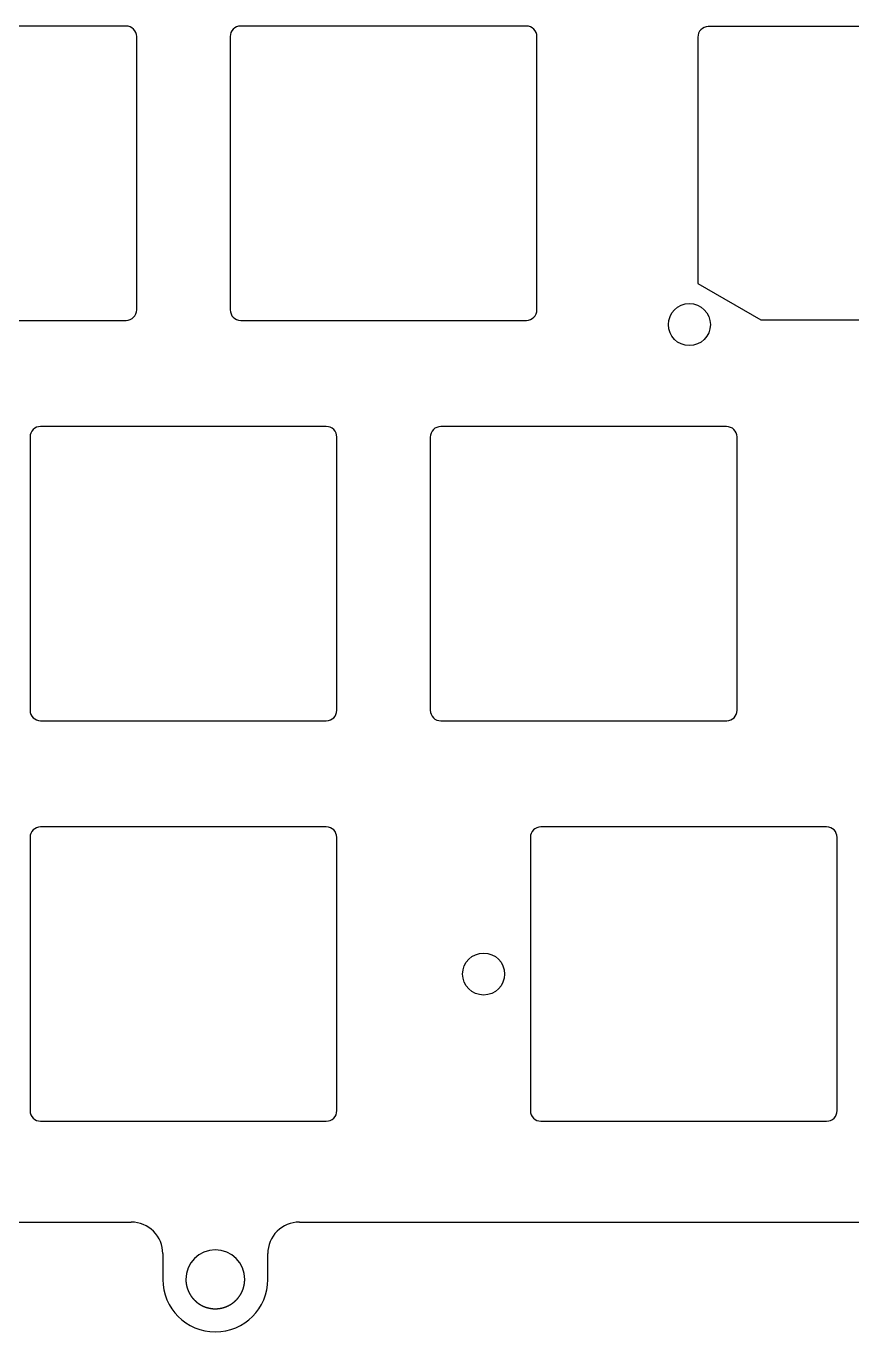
# Model space of a CAD drawing. Header units: millimetres. Extents: x -10 to 277, y -93 to 22.
# Drawn here: x 206.8 to 246.1, y -93.2 to -31.1 of the extents above; entities that cross this region are included whole.
import ezdxf

# ---------------------------------------------------------------- set-up
doc = ezdxf.new("R2010")
doc.units = ezdxf.units.MM
doc.layers.get('0').update_dxf_attribs({"linetype": 'CONTINUOUS'})
doc.layers.add('BLACK', color=7, linetype='CONTINUOUS')
doc.layers.add('Edge.Cuts', color=53, linetype='CONTINUOUS', true_color=0xc8a339)

msp = doc.modelspace()

# ---------------------------------------------------------------- linework, layer by layer
msp.add_lwpolyline([(238.79375, -31.625), (238.79375, -43.343), (241.79375, -45.075), (267.79375, -45.075), (270.79375, -43.343), (270.79375, -31.625, 0.414213562), (270.29375, -31.125), (239.29375, -31.125, 0.414212391)], format="xyb", close=True)
msp.add_circle((238.39375, -45.3), 1)
at = {"layer": 'BLACK', "linetype": 'Continuous'}
for p, q in [((240.162412, -50.152051), (226.5625, -50.152051)), ((226.0625, -50.652003), (226.0625, -63.652051)), ((240.6625, -63.651903), (240.6625, -50.644041)), ((226.562512, -64.152051), (240.168657, -64.152051))]:
    msp.add_line(p, q, dxfattribs=at)
at = {"layer": 'BLACK'}
for centre, radius, start, end in [((226.562412, -50.652003), 0.499912, 89.98991497, 180), ((240.162412, -50.652203), 0.500152, 0.9350487, 90), ((226.562512, -63.652103), 0.499948, 179.99404138, 270), ((240.162312, -63.651903), 0.500188, 270.7268293, 0)]:
    msp.add_arc(centre, radius, start, end, dxfattribs=at)
at = {"layer": 'Edge.Cuts', "linetype": 'CONTINUOUS'}
for p, q in [((211.5875, -31.1), (197.9875, -31.1)), ((212.0875, -44.6), (212.0875, -31.6)), ((216.5375, -31.6), (216.5375, -44.6)), ((230.6375, -31.1), (217.0375, -31.1)), ((231.1375, -44.6), (231.1375, -31.6)), ((197.9875, -45.1), (211.5875, -45.1)), ((217.0375, -45.1), (230.6375, -45.1)), ((221.1125, -50.15), (207.5125, -50.15)), ((207.0125, -50.65), (207.0125, -63.65)), ((221.6125, -63.65), (221.6125, -50.65)), ((207.5125, -64.15), (221.1125, -64.15)), ((54.8705, -88), (211.8295, -88)), ((219.8295, -88), (270.6, -88)), ((213.3295, -89.5), (213.3295, -90.725023)), ((218.3295, -90.725023), (218.3295, -89.5)), ((214.4295, -90.725023), (214.42951, -90.730399)), ((214.42951, -90.730399), (214.42954, -90.735796)), ((214.42954, -90.735796), (214.429591, -90.741159)), ((214.429591, -90.741159), (214.429661, -90.746542)), ((214.429661, -90.746542), (214.429752, -90.751893)), ((214.429752, -90.751893), (214.429863, -90.757263)), ((214.429863, -90.757263), (214.429993, -90.762601)), ((214.429993, -90.762601), (214.430145, -90.76796)), ((214.430145, -90.76796), (214.430315, -90.773287)), ((214.430315, -90.773287), (214.430506, -90.778633)), ((214.430506, -90.778633), (214.430717, -90.78395)), ((214.430717, -90.78395), (214.430948, -90.789285)), ((214.430948, -90.789285), (214.431198, -90.794592)), ((214.431198, -90.794592), (214.43147, -90.799917)), ((214.43147, -90.799917), (214.43176, -90.805214)), ((214.43176, -90.805214), (214.432071, -90.810528)), ((214.432071, -90.810528), (214.432401, -90.815816)), ((214.432401, -90.815816), (214.432752, -90.821121)), ((214.432752, -90.821121), (214.433122, -90.8264)), ((214.433122, -90.8264), (214.433513, -90.831696)), ((214.433513, -90.831696), (214.433922, -90.836967)), ((214.433922, -90.836967), (214.434353, -90.842254)), ((214.434353, -90.842254), (214.434802, -90.847517)), ((214.434802, -90.847517), (214.435273, -90.852796)), ((214.435273, -90.852796), (214.435762, -90.858052)), ((214.435762, -90.858052), (214.436272, -90.863323)), ((214.436272, -90.863323), (214.436801, -90.868571)), ((214.436801, -90.868571), (214.437351, -90.873834)), ((214.437351, -90.873834), (214.437919, -90.879076)), ((214.437919, -90.879076), (214.43851, -90.884332)), ((214.43851, -90.884332), (214.439117, -90.889566)), ((214.439117, -90.889566), (214.439747, -90.894816)), ((214.439747, -90.894816), (214.440395, -90.900044)), ((214.440395, -90.900044), (214.441065, -90.905287)), ((214.441065, -90.905287), (214.441752, -90.910509)), ((214.441752, -90.910509), (214.442462, -90.915746)), ((214.442462, -90.915746), (214.443189, -90.920962)), ((214.443189, -90.920962), (214.443939, -90.926192)), ((214.443939, -90.926192), (214.444706, -90.931403)), ((214.444706, -90.931403), (214.445495, -90.936628)), ((214.445495, -90.936628), (214.446302, -90.941834)), ((214.446302, -90.941834), (214.447131, -90.947053)), ((214.447131, -90.947053), (214.447978, -90.952253)), ((214.447978, -90.952253), (214.448848, -90.957467)), ((214.448848, -90.957467), (214.449734, -90.962663)), ((214.449734, -90.962663), (214.450644, -90.967872)), ((214.450644, -90.967872), (214.45157, -90.973063)), ((214.45157, -90.973063), (214.45252, -90.978267)), ((214.45252, -90.978267), (214.453486, -90.983454)), ((214.453486, -90.983454), (214.454476, -90.988653)), ((214.454476, -90.988653), (214.455483, -90.993836)), ((214.455483, -90.993836), (214.456512, -90.99903)), ((214.456512, -90.99903), (214.457559, -91.004209)), ((214.457559, -91.004209), (214.458629, -91.0094)), ((214.458629, -91.0094), (214.459716, -91.014575)), ((214.459716, -91.014575), (214.460827, -91.019761)), ((214.460827, -91.019761), (214.461954, -91.024933)), ((214.461954, -91.024933), (214.463105, -91.030115)), ((214.463105, -91.030115), (214.464272, -91.035283)), ((214.464272, -91.035283), (214.465463, -91.040462)), ((214.465463, -91.040462), (214.466672, -91.045627)), ((214.466672, -91.045627), (214.467903, -91.050802)), ((214.467903, -91.050802), (214.469152, -91.055964)), ((214.469152, -91.055964), (214.470424, -91.061136)), ((214.470424, -91.061136), (214.471714, -91.066295)), ((214.471714, -91.066295), (214.473026, -91.071464)), ((214.473026, -91.071464), (214.474357, -91.076619)), ((214.474357, -91.076619), (214.47571, -91.081786)), ((214.47571, -91.081786), (214.477081, -91.086939)), ((214.477081, -91.086939), (214.478476, -91.092102)), ((214.478476, -91.092102), (214.479887, -91.097253)), ((214.479887, -91.097253), (214.481323, -91.102413)), ((214.481323, -91.102413), (214.482776, -91.107562)), ((214.482776, -91.107562), (214.484252, -91.11272)), ((214.484252, -91.11272), (214.4855, -91.117023)), ((214.4855, -91.117023), (214.486993, -91.122108)), ((214.486993, -91.122108), (214.488511, -91.127202)), ((214.488511, -91.127202), (214.490043, -91.132277)), ((214.490043, -91.132277), (214.4916, -91.137361)), ((214.4916, -91.137361), (214.493171, -91.142425)), ((214.493171, -91.142425), (214.494766, -91.147498)), ((214.494766, -91.147498), (214.496376, -91.152551)), ((214.496376, -91.152551), (214.498009, -91.157613)), ((214.498009, -91.157613), (214.499657, -91.162654)), ((214.499657, -91.162654), (214.501329, -91.167703)), ((214.501329, -91.167703), (214.503016, -91.172732)), ((214.503016, -91.172732), (214.504726, -91.177769)), ((214.504726, -91.177769), (214.506451, -91.182785)), ((214.506451, -91.182785), (214.508199, -91.187808)), ((214.508199, -91.187808), (214.509961, -91.192811)), ((214.509961, -91.192811), (214.511748, -91.197821)), ((214.511748, -91.197821), (214.513548, -91.20281)), ((214.513548, -91.20281), (214.515372, -91.207805)), ((214.515372, -91.207805), (214.517209, -91.21278)), ((214.517209, -91.21278), (214.519071, -91.217761)), ((214.519071, -91.217761), (214.520946, -91.222722)), ((214.520946, -91.222722), (214.522845, -91.227688)), ((214.522845, -91.227688), (214.524757, -91.232633)), ((214.524757, -91.232633), (214.526693, -91.237584)), ((214.526693, -91.237584), (214.528643, -91.242514)), ((214.528643, -91.242514), (214.530616, -91.247449)), ((214.530616, -91.247449), (214.532603, -91.252363)), ((214.532603, -91.252363), (214.534613, -91.257282)), ((214.534613, -91.257282), (214.536636, -91.262181)), ((214.536636, -91.262181), (214.538683, -91.267083)), ((214.538683, -91.267083), (214.540743, -91.271965)), ((214.540743, -91.271965), (214.542827, -91.276851)), ((214.542827, -91.276851), (214.544923, -91.281717)), ((214.544923, -91.281717), (214.547043, -91.286586)), ((214.547043, -91.286586), (214.549176, -91.291434)), ((214.549176, -91.291434), (214.551333, -91.296286)), ((214.551333, -91.296286), (214.553502, -91.301117)), ((214.553502, -91.301117), (214.555695, -91.305951)), ((214.555695, -91.305951), (214.5579, -91.310765)), ((214.5579, -91.310765), (214.560129, -91.315581)), ((214.560129, -91.315581), (214.562371, -91.320377)), ((214.562371, -91.320377), (214.564635, -91.325176)), ((217.091715, -91.33073), (217.096242, -91.321201)), ((217.096242, -91.321201), (217.100697, -91.311638)), ((217.100697, -91.311638), (217.105081, -91.30204)), ((217.105081, -91.30204), (217.109392, -91.292407)), ((217.109392, -91.292407), (217.113632, -91.282741)), ((217.113632, -91.282741), (217.117799, -91.273042)), ((217.117799, -91.273042), (217.121894, -91.26331)), ((217.121894, -91.26331), (217.125915, -91.253546)), ((217.125915, -91.253546), (217.129864, -91.243751)), ((217.129864, -91.243751), (217.133739, -91.233925)), ((217.133739, -91.233925), (217.13754, -91.22407)), ((217.13754, -91.22407), (217.141268, -91.214185)), ((217.141268, -91.214185), (217.144921, -91.204271)), ((217.144921, -91.204271), (217.148499, -91.19433)), ((217.148499, -91.19433), (217.152002, -91.184362)), ((217.152002, -91.184362), (217.15543, -91.174369)), ((217.15543, -91.174369), (217.158783, -91.16435)), ((217.158783, -91.16435), (217.16206, -91.154307)), ((217.16206, -91.154307), (217.16526, -91.144242)), ((217.16526, -91.144242), (217.168384, -91.134155)), ((217.168384, -91.134155), (217.171431, -91.124047)), ((217.171431, -91.124047), (217.1735, -91.117023)), ((217.1735, -91.117023), (217.176451, -91.106762)), ((217.176451, -91.106762), (217.179321, -91.096496)), ((217.179321, -91.096496), (217.182109, -91.086227)), ((217.182109, -91.086227), (217.184816, -91.075954)), ((217.184816, -91.075954), (217.187442, -91.065676)), ((217.187442, -91.065676), (217.189987, -91.055393)), ((217.189987, -91.055393), (217.192451, -91.045105)), ((217.192451, -91.045105), (217.194835, -91.034811)), ((217.194835, -91.034811), (217.197138, -91.024512)), ((217.197138, -91.024512), (217.199361, -91.014206)), ((217.199361, -91.014206), (217.201505, -91.003894)), ((217.201505, -91.003894), (217.203568, -90.993576)), ((217.203568, -90.993576), (217.205552, -90.98325)), ((217.205552, -90.98325), (217.207456, -90.972917)), ((217.207456, -90.972917), (217.20928, -90.962576)), ((217.20928, -90.962576), (217.211026, -90.952227)), ((217.211026, -90.952227), (217.212692, -90.941869)), ((217.212692, -90.941869), (217.214279, -90.931503)), ((217.214279, -90.931503), (217.215787, -90.921127)), ((217.215787, -90.921127), (217.217216, -90.910741)), ((217.217216, -90.910741), (217.218567, -90.900345)), ((217.218567, -90.900345), (217.219838, -90.889938)), ((217.219838, -90.889938), (217.221031, -90.879519)), ((217.221031, -90.879519), (217.222146, -90.869089)), ((217.222146, -90.869089), (217.223181, -90.858647)), ((217.223181, -90.858647), (217.224139, -90.848191)), ((217.224139, -90.848191), (217.225017, -90.837722)), ((217.225017, -90.837722), (217.225817, -90.827239)), ((217.225817, -90.827239), (217.226539, -90.816741)), ((217.226539, -90.816741), (217.227182, -90.806228)), ((217.227182, -90.806228), (217.227747, -90.795698)), ((217.227747, -90.795698), (217.228233, -90.785151)), ((217.228233, -90.785151), (217.22864, -90.774586)), ((217.22864, -90.774586), (217.228969, -90.764002)), ((217.228969, -90.764002), (217.229219, -90.753399)), ((217.229219, -90.753399), (217.22939, -90.742774)), ((217.22939, -90.742774), (217.229482, -90.732127)), ((217.229482, -90.732127), (217.2295, -90.725023)), ((214.564635, -91.325176), (214.566913, -91.329954)), ((214.566913, -91.329954), (214.569214, -91.334734)), ((214.569214, -91.334734), (214.571527, -91.339494)), ((214.571527, -91.339494), (214.573863, -91.344255)), ((214.573863, -91.344255), (214.576212, -91.348997)), ((214.576212, -91.348997), (214.578584, -91.35374)), ((214.578584, -91.35374), (214.580969, -91.358463)), ((214.580969, -91.358463), (214.583376, -91.363187)), ((214.583376, -91.363187), (214.585796, -91.367891)), ((214.585796, -91.367891), (214.58824, -91.372596)), ((214.58824, -91.372596), (214.590695, -91.377281)), ((214.590695, -91.377281), (214.593173, -91.381968)), ((214.593173, -91.381968), (214.595664, -91.386634)), ((214.595664, -91.386634), (214.598178, -91.3913)), ((214.598178, -91.3913), (214.600704, -91.395947)), ((214.600704, -91.395947), (214.603253, -91.400594)), ((214.603253, -91.400594), (214.605813, -91.405221)), ((214.605813, -91.405221), (214.608398, -91.409849)), ((214.608398, -91.409849), (214.610993, -91.414457)), ((214.610993, -91.414457), (214.613612, -91.419064)), ((214.613612, -91.419064), (214.616243, -91.423652)), ((214.616243, -91.423652), (214.618897, -91.42824)), ((214.618897, -91.42824), (214.621563, -91.432808)), ((214.621563, -91.432808), (214.624252, -91.437376)), ((214.624252, -91.437376), (214.626952, -91.441924)), ((214.626952, -91.441924), (214.629676, -91.446471)), ((214.629676, -91.446471), (214.632411, -91.451)), ((214.632411, -91.451), (214.63517, -91.455527)), ((214.63517, -91.455527), (214.63794, -91.460035)), ((214.63794, -91.460035), (214.640733, -91.464541)), ((214.640733, -91.464541), (214.643537, -91.469029)), ((214.643537, -91.469029), (214.646365, -91.473515)), ((214.646365, -91.473515), (214.649204, -91.477983)), ((214.649204, -91.477983), (214.652066, -91.482448)), ((214.652066, -91.482448), (214.65494, -91.486895)), ((214.65494, -91.486895), (214.657836, -91.49134)), ((214.657836, -91.49134), (214.660744, -91.495766)), ((214.660744, -91.495766), (214.663675, -91.50019)), ((214.663675, -91.50019), (214.666618, -91.504596)), ((214.666618, -91.504596), (214.669583, -91.508999)), ((214.669583, -91.508999), (214.67256, -91.513384)), ((214.67256, -91.513384), (214.67556, -91.517766)), ((214.67556, -91.517766), (214.678572, -91.52213)), ((214.678572, -91.52213), (214.681606, -91.526492)), ((214.681606, -91.526492), (214.684651, -91.530835)), ((214.684651, -91.530835), (214.68772, -91.535175)), ((214.68772, -91.535175), (214.6908, -91.539497)), ((214.6908, -91.539497), (214.693902, -91.543816)), ((214.693902, -91.543816), (214.697017, -91.548117)), ((214.697017, -91.548117), (214.700154, -91.552416)), ((214.700154, -91.552416), (214.703302, -91.556695)), ((214.703302, -91.556695), (214.706473, -91.560972)), ((214.706473, -91.560972), (214.7095, -91.565023)), ((214.7095, -91.565023), (214.712627, -91.569176)), ((214.712627, -91.569176), (214.715777, -91.573326)), ((214.715777, -91.573326), (214.718944, -91.577464)), ((214.718944, -91.577464), (214.722133, -91.581599)), ((214.722133, -91.581599), (214.725338, -91.585723)), ((214.725338, -91.585723), (214.728566, -91.589842)), ((214.728566, -91.589842), (214.73181, -91.593949)), ((214.73181, -91.593949), (214.735075, -91.598052)), ((214.735075, -91.598052), (214.738357, -91.602142)), ((214.738357, -91.602142), (214.74166, -91.606228)), ((214.74166, -91.606228), (214.744979, -91.610301)), ((214.744979, -91.610301), (214.74832, -91.614368)), ((214.74832, -91.614368), (214.751675, -91.618423)), ((214.751675, -91.618423), (214.755052, -91.622472)), ((214.755052, -91.622472), (214.758443, -91.626507)), ((214.758443, -91.626507), (214.761856, -91.630536)), ((214.761856, -91.630536), (214.765283, -91.634551)), ((214.765283, -91.634551), (214.768732, -91.63856)), ((214.768732, -91.63856), (214.772194, -91.642554)), ((214.772194, -91.642554), (214.775677, -91.646543)), ((214.775677, -91.646543), (214.779174, -91.650516)), ((214.779174, -91.650516), (214.782692, -91.654482)), ((214.782692, -91.654482), (214.786222, -91.658433)), ((214.786222, -91.658433), (214.789774, -91.662377)), ((214.789774, -91.662377), (214.793338, -91.666305)), ((214.793338, -91.666305), (214.796923, -91.670227)), ((214.796923, -91.670227), (214.80052, -91.674131)), ((214.80052, -91.674131), (214.804138, -91.678029)), ((214.804138, -91.678029), (214.807767, -91.68191)), ((214.807767, -91.68191), (214.811417, -91.685783)), ((214.811417, -91.685783), (214.815078, -91.68964)), ((214.815078, -91.68964), (214.81876, -91.693488)), ((214.81876, -91.693488), (214.822453, -91.697319)), ((214.822453, -91.697319), (214.826166, -91.701142)), ((214.826166, -91.701142), (214.829889, -91.704948)), ((214.829889, -91.704948), (214.833633, -91.708745)), ((214.833633, -91.708745), (214.837387, -91.712524)), ((214.837387, -91.712524), (214.841161, -91.716295)), ((214.841161, -91.716295), (214.844945, -91.720047)), ((214.844945, -91.720047), (214.848748, -91.72379)), ((214.848748, -91.72379), (214.852562, -91.727515)), ((214.852562, -91.727515), (214.856395, -91.731232)), ((214.856395, -91.731232), (214.860237, -91.734929)), ((214.860237, -91.734929), (214.864098, -91.738617)), ((214.864098, -91.738617), (214.867969, -91.742286)), ((214.867969, -91.742286), (214.871859, -91.745945)), ((214.871859, -91.745945), (214.875757, -91.749585)), ((214.875757, -91.749585), (214.879675, -91.753216)), ((214.879675, -91.753216), (214.883601, -91.756827)), ((214.883601, -91.756827), (214.887546, -91.760428)), ((214.887546, -91.760428), (214.891499, -91.76401)), ((214.891499, -91.76401), (214.895471, -91.767581)), ((214.895471, -91.767581), (214.899451, -91.771132)), ((214.899451, -91.771132), (214.903449, -91.774674)), ((214.903449, -91.774674), (214.907455, -91.778194)), ((214.907455, -91.778194), (214.911479, -91.781705)), ((214.911479, -91.781705), (214.915511, -91.785195)), ((214.915511, -91.785195), (214.91956, -91.788675)), ((214.91956, -91.788675), (214.923617, -91.792134)), ((214.923617, -91.792134), (214.927692, -91.795582)), ((214.927692, -91.795582), (214.931773, -91.799009)), ((214.931773, -91.799009), (214.935873, -91.802426)), ((214.935873, -91.802426), (214.939979, -91.805822)), ((214.939979, -91.805822), (214.944103, -91.809206)), ((214.944103, -91.809206), (214.948233, -91.81257)), ((214.948233, -91.81257), (214.95238, -91.815922)), ((214.95238, -91.815922), (214.956534, -91.819253)), ((214.956534, -91.819253), (214.960705, -91.822572)), ((214.960705, -91.822572), (214.964882, -91.82587)), ((214.964882, -91.82587), (214.969076, -91.829157)), ((214.969076, -91.829157), (214.973275, -91.832422)), ((214.973275, -91.832422), (214.977492, -91.835675)), ((214.977492, -91.835675), (214.981714, -91.838907)), ((214.981714, -91.838907), (214.985953, -91.842127)), ((214.985953, -91.842127), (214.990197, -91.845325)), ((214.990197, -91.845325), (214.994458, -91.848511)), ((214.994458, -91.848511), (214.998724, -91.851676)), ((214.998724, -91.851676), (215.003007, -91.854828)), ((215.003007, -91.854828), (215.007293, -91.857958)), ((215.007293, -91.857958), (215.011597, -91.861076)), ((215.011597, -91.861076), (215.015905, -91.864172)), ((215.015905, -91.864172), (215.02023, -91.867255)), ((215.02023, -91.867255), (215.024558, -91.870317)), ((215.024558, -91.870317), (215.028904, -91.873365)), ((215.028904, -91.873365), (215.033252, -91.876392)), ((215.033252, -91.876392), (215.037618, -91.879406)), ((215.037618, -91.879406), (215.041986, -91.882398)), ((215.041986, -91.882398), (215.046372, -91.885376)), ((215.046372, -91.885376), (215.05076, -91.888333)), ((215.05076, -91.888333), (215.055165, -91.891277)), ((215.055165, -91.891277), (215.059572, -91.894198)), ((215.059572, -91.894198), (215.063996, -91.897106)), ((215.063996, -91.897106), (215.068423, -91.899992)), ((215.068423, -91.899992), (215.072866, -91.902864)), ((215.072866, -91.902864), (215.077311, -91.905715)), ((215.077311, -91.905715), (215.081773, -91.908551)), ((215.081773, -91.908551), (215.086237, -91.911366)), ((215.086237, -91.911366), (215.090716, -91.914166)), ((215.090716, -91.914166), (215.095199, -91.916945)), ((215.095199, -91.916945), (215.099696, -91.91971)), ((215.099696, -91.91971), (215.104196, -91.922452)), ((215.104196, -91.922452), (215.108712, -91.92518)), ((215.108712, -91.92518), (215.113229, -91.927887)), ((215.113229, -91.927887), (215.117762, -91.930579)), ((215.117762, -91.930579), (215.122297, -91.933249)), ((215.122297, -91.933249), (215.126847, -91.935905)), ((215.126847, -91.935905), (215.131399, -91.938538)), ((215.131399, -91.938538), (215.135966, -91.941157)), ((215.135966, -91.941157), (215.140535, -91.943754)), ((215.140535, -91.943754), (215.145119, -91.946337)), ((216.515877, -91.945215), (216.524995, -91.940035)), ((216.524995, -91.940035), (216.534081, -91.934782)), ((216.534081, -91.934782), (216.543132, -91.929456)), ((216.543132, -91.929456), (216.552149, -91.924059)), ((216.552149, -91.924059), (216.561131, -91.918589)), ((216.561131, -91.918589), (216.570077, -91.913048)), ((216.570077, -91.913048), (216.578987, -91.907435)), ((216.578987, -91.907435), (216.587861, -91.901751)), ((216.587861, -91.901751), (216.596697, -91.895996)), ((216.596697, -91.895996), (216.605495, -91.89017)), ((216.605495, -91.89017), (216.614255, -91.884274)), ((216.614255, -91.884274), (216.622976, -91.878308)), ((216.622976, -91.878308), (216.631657, -91.872273)), ((216.631657, -91.872273), (216.640297, -91.866169)), ((216.640297, -91.866169), (216.648897, -91.859996)), ((216.648897, -91.859996), (216.657455, -91.853754)), ((216.657455, -91.853754), (216.665971, -91.847445)), ((216.665971, -91.847445), (216.674444, -91.841068)), ((216.674444, -91.841068), (216.682873, -91.834625)), ((216.682873, -91.834625), (216.691257, -91.828115)), ((216.691257, -91.828115), (216.699597, -91.821539)), ((216.699597, -91.821539), (216.70789, -91.814898)), ((216.70789, -91.814898), (216.716136, -91.808192)), ((216.716136, -91.808192), (216.724335, -91.801422)), ((216.724335, -91.801422), (216.732485, -91.794588)), ((216.732485, -91.794588), (216.740587, -91.787692)), ((216.740587, -91.787692), (216.748638, -91.780733)), ((216.748638, -91.780733), (216.756638, -91.773713)), ((216.756638, -91.773713), (216.764586, -91.766633)), ((216.764586, -91.766633), (216.772482, -91.759492)), ((216.772482, -91.759492), (216.780325, -91.752292)), ((216.780325, -91.752292), (216.788112, -91.745034)), ((216.788112, -91.745034), (216.795845, -91.737718)), ((216.795845, -91.737718), (216.803521, -91.730346)), ((216.803521, -91.730346), (216.81114, -91.722918)), ((216.81114, -91.722918), (216.818701, -91.715436)), ((216.818701, -91.715436), (216.826202, -91.7079)), ((216.826202, -91.7079), (216.833644, -91.700311)), ((216.833644, -91.700311), (216.841024, -91.692671)), ((216.841024, -91.692671), (216.848342, -91.68498)), ((216.848342, -91.68498), (216.855597, -91.67724)), ((216.855597, -91.67724), (216.862788, -91.669451)), ((216.862788, -91.669451), (216.869914, -91.661616)), ((216.869914, -91.661616), (216.876973, -91.653735)), ((216.876973, -91.653735), (216.883965, -91.645809)), ((216.883965, -91.645809), (216.890889, -91.637841)), ((216.890889, -91.637841), (216.897743, -91.62983)), ((216.897743, -91.62983), (216.904527, -91.62178)), ((216.904527, -91.62178), (216.911239, -91.61369)), ((216.911239, -91.61369), (216.917879, -91.605563)), ((216.917879, -91.605563), (216.924445, -91.5974)), ((216.924445, -91.5974), (216.930936, -91.589203)), ((216.930936, -91.589203), (216.937352, -91.580973)), ((216.937352, -91.580973), (216.943691, -91.572711)), ((216.943691, -91.572711), (216.9495, -91.565023)), ((216.9495, -91.565023), (216.95583, -91.556516)), ((216.95583, -91.556516), (216.962092, -91.547968)), ((216.962092, -91.547968), (216.968286, -91.539377)), ((216.968286, -91.539377), (216.974411, -91.530746)), ((216.974411, -91.530746), (216.980468, -91.522073)), ((216.980468, -91.522073), (216.986457, -91.513359)), ((216.986457, -91.513359), (216.992377, -91.504603)), ((216.992377, -91.504603), (216.998228, -91.495807)), ((216.998228, -91.495807), (217.004011, -91.486971)), ((217.004011, -91.486971), (217.009725, -91.478093)), ((217.009725, -91.478093), (217.015371, -91.469176)), ((217.015371, -91.469176), (217.020947, -91.460218)), ((217.020947, -91.460218), (217.026455, -91.45122)), ((217.026455, -91.45122), (217.031893, -91.442183)), ((217.031893, -91.442183), (217.037262, -91.433106)), ((217.037262, -91.433106), (217.042562, -91.423989)), ((217.042562, -91.423989), (217.047793, -91.414834)), ((217.047793, -91.414834), (217.052953, -91.40564)), ((217.052953, -91.40564), (217.058045, -91.396408)), ((217.058045, -91.396408), (217.063066, -91.387137)), ((217.063066, -91.387137), (217.068017, -91.377828)), ((217.068017, -91.377828), (217.072898, -91.368482)), ((217.072898, -91.368482), (217.077708, -91.359099)), ((217.077708, -91.359099), (217.082448, -91.349679)), ((217.082448, -91.349679), (217.087117, -91.340222)), ((217.087117, -91.340222), (217.091715, -91.33073)), ((215.145119, -91.946337), (215.149704, -91.948897)), ((215.149704, -91.948897), (215.154305, -91.951443)), ((215.154305, -91.951443), (215.158907, -91.953966)), ((215.158907, -91.953966), (215.163523, -91.956475)), ((215.163523, -91.956475), (215.170676, -91.960317)), ((215.170676, -91.960317), (215.17532, -91.962782)), ((215.17532, -91.962782), (215.179977, -91.965232)), ((215.179977, -91.965232), (215.184646, -91.967665)), ((215.184646, -91.967665), (215.189328, -91.970083)), ((215.189328, -91.970083), (215.19402, -91.972483)), ((215.19402, -91.972483), (215.198726, -91.974868)), ((215.198726, -91.974868), (215.203442, -91.977236)), ((215.203442, -91.977236), (215.208171, -91.979587)), ((215.208171, -91.979587), (215.21291, -91.981921)), ((215.21291, -91.981921), (215.217662, -91.98424)), ((215.217662, -91.98424), (215.222422, -91.98654)), ((215.222422, -91.98654), (215.227196, -91.988824)), ((215.227196, -91.988824), (215.231978, -91.99109)), ((215.231978, -91.99109), (215.236772, -91.99334)), ((215.236772, -91.99334), (215.241575, -91.995572)), ((215.241575, -91.995572), (215.24639, -91.997787)), ((215.24639, -91.997787), (215.251212, -91.999983)), ((215.251212, -91.999983), (215.256047, -92.002163)), ((215.256047, -92.002163), (215.260888, -92.004325)), ((215.260888, -92.004325), (215.265742, -92.00647)), ((215.265742, -92.00647), (215.270602, -92.008595)), ((215.270602, -92.008595), (215.275474, -92.010704)), ((215.275474, -92.010704), (215.280352, -92.012794)), ((215.280352, -92.012794), (215.285241, -92.014867)), ((215.285241, -92.014867), (215.290136, -92.016921)), ((215.290136, -92.016921), (215.295043, -92.018958)), ((215.295043, -92.018958), (215.299954, -92.020975)), ((215.299954, -92.020975), (215.304877, -92.022975)), ((215.304877, -92.022975), (215.309804, -92.024955)), ((215.309804, -92.024955), (215.314743, -92.026918)), ((215.314743, -92.026918), (215.319685, -92.028862)), ((215.319685, -92.028862), (215.324638, -92.030787)), ((215.324638, -92.030787), (215.329595, -92.032693)), ((215.329595, -92.032693), (215.334563, -92.034582)), ((215.334563, -92.034582), (215.339533, -92.03645)), ((215.339533, -92.03645), (215.344514, -92.038301)), ((215.344514, -92.038301), (215.349498, -92.040131)), ((215.349498, -92.040131), (215.354492, -92.041944)), ((215.354492, -92.041944), (215.359488, -92.043737)), ((215.359488, -92.043737), (215.364494, -92.045511)), ((215.364494, -92.045511), (215.369502, -92.047265)), ((215.369502, -92.047265), (215.37452, -92.049001)), ((215.37452, -92.049001), (215.379539, -92.050717)), ((215.379539, -92.050717), (215.384568, -92.052415)), ((215.384568, -92.052415), (215.389598, -92.054091)), ((215.389598, -92.054091), (215.394637, -92.05575)), ((215.394637, -92.05575), (215.399677, -92.057388)), ((215.399677, -92.057388), (215.404726, -92.059008)), ((215.404726, -92.059008), (215.409775, -92.060607)), ((215.409775, -92.060607), (215.414833, -92.062188)), ((215.414833, -92.062188), (215.41989, -92.063747)), ((215.41989, -92.063747), (215.424957, -92.065289)), ((215.424957, -92.065289), (215.430023, -92.066809)), ((215.430023, -92.066809), (215.435097, -92.068311)), ((215.435097, -92.068311), (215.44017, -92.069791)), ((215.44017, -92.069791), (215.445252, -92.071254)), ((215.445252, -92.071254), (215.450332, -92.072695)), ((215.450332, -92.072695), (215.455421, -92.074117)), ((215.455421, -92.074117), (215.460507, -92.075518)), ((215.460507, -92.075518), (215.465602, -92.076901)), ((215.465602, -92.076901), (215.470694, -92.078262)), ((215.470694, -92.078262), (215.475795, -92.079605)), ((215.475795, -92.079605), (215.484884, -92.081946)), ((215.484884, -92.081946), (215.495077, -92.084493)), ((215.495077, -92.084493), (215.505303, -92.086967)), ((215.505303, -92.086967), (215.515561, -92.089365)), ((215.515561, -92.089365), (215.525849, -92.091688)), ((215.525849, -92.091688), (215.536165, -92.093936)), ((215.536165, -92.093936), (215.546509, -92.096108)), ((215.546509, -92.096108), (215.556878, -92.098204)), ((215.556878, -92.098204), (215.562072, -92.099223)), ((215.562072, -92.099223), (215.567272, -92.100222)), ((215.567272, -92.100222), (215.572477, -92.101203)), ((215.572477, -92.101203), (215.577688, -92.102164)), ((215.577688, -92.102164), (215.582904, -92.103106)), ((215.582904, -92.103106), (215.588126, -92.104028)), ((215.588126, -92.104028), (215.593352, -92.104931)), ((215.593352, -92.104931), (215.598583, -92.105814)), ((215.598583, -92.105814), (215.603819, -92.106678)), ((215.603819, -92.106678), (215.609059, -92.107523)), ((215.609059, -92.107523), (215.614303, -92.108348)), ((215.614303, -92.108348), (215.619551, -92.109153)), ((215.619551, -92.109153), (215.624803, -92.109938)), ((215.624803, -92.109938), (215.630059, -92.110704)), ((215.630059, -92.110704), (215.635318, -92.11145)), ((215.635318, -92.11145), (215.64058, -92.112177)), ((215.64058, -92.112177), (215.645845, -92.112883)), ((215.645845, -92.112883), (215.651114, -92.11357)), ((215.651114, -92.11357), (215.656384, -92.114237)), ((215.656384, -92.114237), (215.661658, -92.114884)), ((215.661658, -92.114884), (215.666933, -92.115511)), ((215.666933, -92.115511), (215.672212, -92.116119)), ((215.672212, -92.116119), (215.677491, -92.116706)), ((215.677491, -92.116706), (215.682773, -92.117273)), ((215.682773, -92.117273), (215.688055, -92.117821)), ((215.688055, -92.117821), (215.69334, -92.118349)), ((215.69334, -92.118349), (215.698625, -92.118856)), ((215.698625, -92.118856), (215.703913, -92.119344)), ((215.703913, -92.119344), (215.709199, -92.119811)), ((215.709199, -92.119811), (215.714488, -92.120259)), ((215.714488, -92.120259), (215.719776, -92.120686)), ((215.719776, -92.120686), (215.725066, -92.121093)), ((215.725066, -92.121093), (215.730353, -92.121481)), ((215.730353, -92.121481), (215.735643, -92.121848)), ((215.735643, -92.121848), (215.740931, -92.122195)), ((215.740931, -92.122195), (215.74622, -92.122522)), ((215.74622, -92.122522), (215.751506, -92.122829)), ((215.751506, -92.122829), (215.756794, -92.123116)), ((215.756794, -92.123116), (215.762078, -92.123383)), ((215.762078, -92.123383), (215.767364, -92.123629)), ((215.767364, -92.123629), (215.772646, -92.123856)), ((215.772646, -92.123856), (215.777929, -92.124062)), ((215.777929, -92.124062), (215.783207, -92.124249)), ((215.783207, -92.124249), (215.788486, -92.124415)), ((215.788486, -92.124415), (215.793761, -92.124561)), ((215.793761, -92.124561), (215.799036, -92.124687)), ((215.799036, -92.124687), (215.804306, -92.124793)), ((215.804306, -92.124793), (215.809576, -92.124879)), ((215.809576, -92.124879), (215.814841, -92.124945)), ((215.814841, -92.124945), (215.820106, -92.124991)), ((215.820106, -92.124991), (215.8295, -92.125023)), ((215.8295, -92.125023), (215.840005, -92.124983)), ((215.840005, -92.124983), (215.850522, -92.124863)), ((215.850522, -92.124863), (215.86105, -92.124663)), ((215.86105, -92.124663), (215.871588, -92.124383)), ((215.871588, -92.124383), (215.882135, -92.124022)), ((215.882135, -92.124022), (215.892689, -92.123582)), ((215.892689, -92.123582), (215.903249, -92.123061)), ((215.903249, -92.123061), (215.913813, -92.12246)), ((215.913813, -92.12246), (215.92438, -92.121778)), ((215.92438, -92.121778), (215.934949, -92.121017)), ((215.934949, -92.121017), (215.945518, -92.120175)), ((215.945518, -92.120175), (215.956085, -92.119253)), ((215.956085, -92.119253), (215.966649, -92.118251)), ((215.966649, -92.118251), (215.97721, -92.117169)), ((215.97721, -92.117169), (215.987764, -92.116008)), ((215.987764, -92.116008), (215.998311, -92.114767)), ((215.998311, -92.114767), (216.00885, -92.113446)), ((216.00885, -92.113446), (216.019378, -92.112046)), ((216.019378, -92.112046), (216.029894, -92.110567)), ((216.029894, -92.110567), (216.040397, -92.109009)), ((216.040397, -92.109009), (216.050885, -92.107372)), ((216.050885, -92.107372), (216.061357, -92.105657)), ((216.061357, -92.105657), (216.066587, -92.10477)), ((216.066587, -92.10477), (216.071812, -92.103864)), ((216.071812, -92.103864), (216.077032, -92.102938)), ((216.077032, -92.102938), (216.082247, -92.101993)), ((216.082247, -92.101993), (216.087456, -92.101028)), ((216.087456, -92.101028), (216.092661, -92.100044)), ((216.092661, -92.100044), (216.09786, -92.099041)), ((216.09786, -92.099041), (216.103053, -92.098019)), ((216.103053, -92.098019), (216.10824, -92.096977)), ((216.10824, -92.096977), (216.113421, -92.095916)), ((216.113421, -92.095916), (216.118595, -92.094836)), ((216.118595, -92.094836), (216.123764, -92.093737)), ((216.123764, -92.093737), (216.128925, -92.092619)), ((216.128925, -92.092619), (216.13408, -92.091482)), ((216.13408, -92.091482), (216.139227, -92.090326)), ((216.139227, -92.090326), (216.144367, -92.089151)), ((216.144367, -92.089151), (216.1495, -92.087958)), ((216.1495, -92.087958), (216.154626, -92.086745)), ((216.154626, -92.086745), (216.159742, -92.085514)), ((216.159742, -92.085514), (216.164852, -92.084264)), ((216.164852, -92.084264), (216.174115, -92.081946)), ((216.174115, -92.081946), (216.184296, -92.079319)), ((216.184296, -92.079319), (216.194467, -92.076612)), ((216.194467, -92.076612), (216.204627, -92.073826)), ((216.204627, -92.073826), (216.214775, -92.070959)), ((216.214775, -92.070959), (216.224909, -92.068014)), ((216.224909, -92.068014), (216.235029, -92.06499)), ((216.235029, -92.06499), (216.245133, -92.061887)), ((216.245133, -92.061887), (216.255221, -92.058706)), ((216.255221, -92.058706), (216.26529, -92.055446)), ((216.26529, -92.055446), (216.27534, -92.052109)), ((216.27534, -92.052109), (216.285369, -92.048695)), ((216.285369, -92.048695), (216.295377, -92.045204)), ((216.295377, -92.045204), (216.305361, -92.041636)), ((216.305361, -92.041636), (216.315321, -92.037992)), ((216.315321, -92.037992), (216.325256, -92.034272)), ((216.325256, -92.034272), (216.335163, -92.030477)), ((216.335163, -92.030477), (216.345043, -92.026607)), ((216.345043, -92.026607), (216.354893, -92.022663)), ((216.354893, -92.022663), (216.364711, -92.018646)), ((216.364711, -92.018646), (216.374498, -92.014555)), ((216.374498, -92.014555), (216.384251, -92.010392)), ((216.384251, -92.010392), (216.393969, -92.006156)), ((216.393969, -92.006156), (216.403651, -92.00185)), ((216.403651, -92.00185), (216.413295, -91.997473)), ((216.413295, -91.997473), (216.4229, -91.993025)), ((216.4229, -91.993025), (216.432465, -91.988509)), ((216.432465, -91.988509), (216.441988, -91.983924)), ((216.441988, -91.983924), (216.451467, -91.979271)), ((216.451467, -91.979271), (216.460902, -91.974551)), ((216.460902, -91.974551), (216.470291, -91.969764)), ((216.470291, -91.969764), (216.479632, -91.964912)), ((216.479632, -91.964912), (216.488323, -91.960317)), ((216.488323, -91.960317), (216.49754, -91.955356)), ((216.49754, -91.955356), (216.506724, -91.950322)), ((216.506724, -91.950322), (216.515877, -91.945215))]:
    msp.add_line(p, q, dxfattribs=at)
at = {"layer": 'Edge.Cuts', "linetype": 'Continuous'}
for p, q in [((221.1125, -69.2), (207.5125, -69.2)), ((244.925, -69.2), (231.325, -69.2)), ((207.0125, -69.7), (207.0125, -82.7)), ((221.6125, -82.7), (221.6125, -69.7)), ((230.825, -69.7), (230.825, -82.7)), ((245.425, -82.7), (245.425, -69.7)), ((207.5125, -83.2), (221.1125, -83.2)), ((231.325, -83.2), (244.925, -83.2))]:
    msp.add_line(p, q, dxfattribs=at)
at = {"layer": 'Edge.Cuts'}
msp.add_circle((228.6, -76.2), 1, dxfattribs=at)
for centre, radius, start, end in [((211.587538, -31.599956), 0.499956, -0.00504241, 90.00435486), ((217.037538, -31.599956), 0.500038, -269.99564514, -179.99495835), ((230.637538, -31.599956), 0.499956, -0.00504241, 90.00435486), ((211.587538, -44.599956), 0.499962, -90.0043541, -0.00504241), ((217.037538, -44.599956), 0.500044, -179.99495835, -90.0043541), ((230.637538, -44.599956), 0.499962, -90.0043541, -0.00504241), ((207.512538, -50.649956), 0.500038, -269.99564514, -179.99495835), ((221.112538, -50.649956), 0.499956, -0.00504241, 90.00435486), ((207.512538, -63.649956), 0.500044, -179.99495835, -90.0043541), ((221.112538, -63.649956), 0.499962, -90.0043541, -0.00504241), ((207.512522, -69.700041), 0.500022, 90.00252081, 179.99530195), ((221.112522, -69.700041), 0.500041, 0.00469846, 90.00252081), ((231.325022, -69.700041), 0.500022, 90.00252081, 179.99530195), ((244.925022, -69.700041), 0.500041, 0.00469846, 90.00252081), ((207.512522, -82.700041), 0.499959, 179.99530195, 269.99747878), ((221.112522, -82.700041), 0.499978, 269.99747878, 0.00469846), ((231.325022, -82.700041), 0.499959, 179.99530195, 269.99747878), ((244.925022, -82.700041), 0.499978, 269.99747878, 0.00469846), ((211.829501, -89.499999), 1.499999, -0.0000382, 90.0000382), ((219.829497, -89.499997), 1.499997, -270.00011459, -179.99988541), ((215.8295, -90.725023), 1.4, 0, 180), ((215.8295, -90.725023), 2.5, -180, 0)]:
    msp.add_arc(centre, radius, start, end, dxfattribs=at)

doc.saveas('drawing.dxf')
